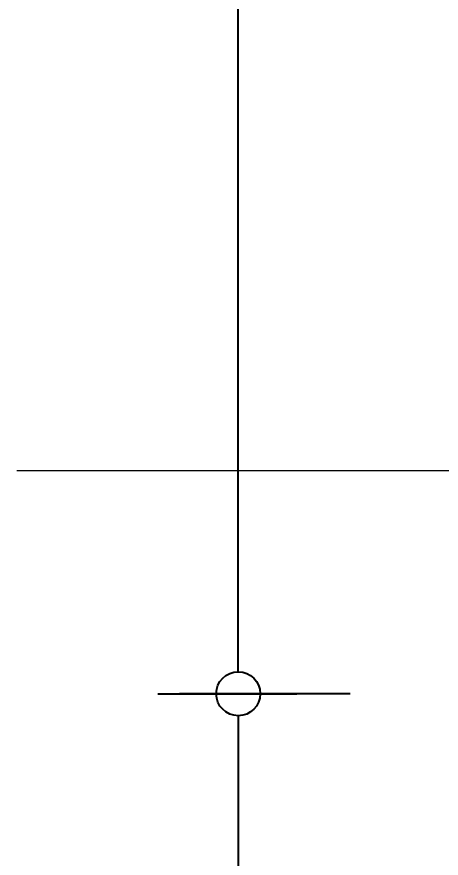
# Model space of a CAD drawing. Header units: millimetres. Extents: x -1379 to 1385823, y -4884429 to 548763.
# Drawn here: x 448546 to 449992, y -2315463 to -2312598 of the extents above; entities that cross this region are included whole.
import ezdxf

# ---------------------------------------------------------------- set-up
doc = ezdxf.new("R2010")
doc.units = ezdxf.units.MM
doc.layers.add('000 - D I M', color=7, linetype='Continuous')
doc.layers.add('G-ANNO-TEXT', color=7, linetype='Continuous', lineweight=9)
doc.styles.add('Arial_2', font='arial.ttf', dxfattribs={"height": 3})
doc.dimstyles.new('DPA-DIM-3_0_C-C', dxfattribs={"dimscale": 304.8, "dimtxt": 306.07782, "dimasz": 0.492126, "dimexe": 0.656168, "dimexo": 0.0625, "dimgap": 0.164042, "dimtad": 1, "dimdec": 0, "dimzin": 0, "dimdsep": 46, "dimtxsty": 'Arial_2', "dimblk1": 'DOTBLANK', "dimblk2": 'DOTBLANK', "dimsah": 1, "dimcen": 0.09, "dimdle": 0.656168, "dimclrd": 7, "dimclre": 7, "dimclrt": 7, "dimadec": 8, "dimazin": 0, "dimtfac": 1, "dimtdec": 4, "dimtix": 1, "dimtmove": 0, "dimatfit": 3, "dimfxl": 1.312336, "dimfxlon": 1, "dimtvp": 1, "dimtolj": 1, "dimtzin": 0, "dimarcsym": 2})
doc.dimstyles.new('DPA-DIM-3_0_C-T', dxfattribs={"dimscale": 304.8, "dimtxt": 306.07782, "dimasz": 0.492126, "dimexe": 0.656168, "dimexo": 0.0625, "dimgap": 0.164042, "dimtad": 0, "dimjust": 2, "dimdec": 0, "dimzin": 0, "dimdsep": 46, "dimtxsty": 'Arial_2', "dimblk1": 'DOTBLANK', "dimblk2": 'OBLIQUE', "dimsah": 1, "dimcen": 0.09, "dimdle": 0.656168, "dimclrd": 7, "dimclre": 7, "dimclrt": 7, "dimadec": 8, "dimazin": 0, "dimtfac": 1, "dimtdec": 4, "dimtix": 1, "dimtmove": 2, "dimatfit": 3, "dimfxl": 1.312336, "dimfxlon": 1, "dimtvp": 1, "dimtolj": 1, "dimtzin": 0, "dimarcsym": 2})

# ---------------------------------------------------------------- blocks, each defined once
blk = doc.blocks.new('_DotBlank')
at = {"color": 7, "linetype": 'ByBlock', "lineweight": -2}
blk.add_line((-0.5, 0), (-1, 0), dxfattribs=at)
blk.add_circle((0, 0), 0.5, dxfattribs=at)
blk = doc.blocks.new('*D866')
at = {"layer": '000 - D I M', "color": 7, "lineweight": -2, "transparency": 16777216}
for p, q in [((449681.5, -2309492.7), (449100.6, -2309492.7)), ((449300.6, -2314752.7), (449300.6, -2309642.7)), ((449027.2, -2314902.7), (449500.6, -2314902.7))]:
    blk.add_line(p, q, dxfattribs=at)
at = {"layer": 'Defpoints', "color": 7, "transparency": 16777216}
for p in [(449300.6, -2309492.7), (449700.6, -2309492.7), (449008.1, -2314902.7)]:
    blk.add_point(p, dxfattribs=at)
at = {"layer": '000 - D I M', "color": 7, "lineweight": -2, "transparency": 16777216, "xscale": 150, "yscale": 150, "zscale": 150}
for p, rotation in [((449300.6, -2309492.7), 90), ((449300.6, -2314902.7), 270)]:
    blk.add_blockref('_DotBlank', p, dxfattribs=dict(at, rotation=rotation))
at = {"layer": '000 - D I M', "color": 7, "transparency": 16777216, "insert": (449249, -2312197.7), "char_height": 3, "width": 1107.531, "attachment_point": 5, "rotation": 90, "style": 'Arial_2'}
blk.add_mtext('\\A1;5410', dxfattribs=at)
blk = doc.blocks.new('*D809')
at = {"layer": 'Defpoints', "color": 7, "transparency": 16777216}
for p in [(449300.6, -2314902.7), (449442, -2314902.7), (449442, -2314902.7)]:
    blk.add_point(p, dxfattribs=at)
blk = doc.blocks.new('_None')
blk = doc.blocks.new('_Oblique')
at = {"color": 7, "linetype": 'ByBlock', "lineweight": -2}
blk.add_line((-0.5, -0.5), (0.5, 0.5), dxfattribs=at)
blk = doc.blocks.new('*D810')
at = {"layer": '000 - D I M', "color": 7, "lineweight": -2, "transparency": 16777216}
for p, q in [((449681.5, -2314902.7), (449100.6, -2314902.7)), ((449300.6, -2315052.7), (449300.6, -2315897.7)), ((449681.5, -2315697.7), (449100.6, -2315697.7))]:
    blk.add_line(p, q, dxfattribs=at)
at = {"layer": 'Defpoints', "color": 7, "transparency": 16777216}
for p in [(449700.6, -2314902.7), (449300.6, -2315697.7), (449700.6, -2315697.7)]:
    blk.add_point(p, dxfattribs=at)
at = {"layer": '000 - D I M', "color": 7, "lineweight": -2, "transparency": 16777216, "xscale": 150, "yscale": 150, "zscale": 150}
for name, p, rotation in [('_DotBlank', (449300.6, -2314902.7), 90), ('_Oblique', (449300.6, -2315697.7), 270)]:
    blk.add_blockref(name, p, dxfattribs=dict(at, rotation=rotation))
at = {"layer": '000 - D I M', "color": 7, "transparency": 16777216, "insert": (449059.1, -2315652.9), "char_height": 3, "width": 830.648, "attachment_point": 1, "rotation": 90, "line_spacing_factor": 0.941778, "style": 'Arial_2'}
blk.add_mtext('\\A1;795', dxfattribs=at)

msp = doc.modelspace()

# ---------------------------------------------------------------- linework, layer by layer
at = {"layer": 'G-ANNO-TEXT', "color": 7}
for p, q in [((448553, -2314143.2), (448546.4, -2314143.2)), ((450324.8, -2314143.2), (448553, -2314143.2))]:
    msp.add_line(p, q, dxfattribs=at)

# ---------------------------------------------------------------- dimensions: what is measured, and where the dimension line sits
at = {"layer": '000 - D I M', "color": 7}
dim = msp.add_linear_dim(base=(449300.6, -2309492.7), p1=(449008.1, -2314902.7), p2=(449700.6, -2309492.7), angle=90, dimstyle='DPA-DIM-3_0_C-C', override={"dimpost": '<>', "dimclrd": 7, "dimclre": 7, "dimclrt": 7, "dimfxl": 5454.135072}, dxfattribs=at)
dim.commit()
dim.dimension.update_dxf_attribs({"geometry": '*D866', "text_midpoint": (449249, -2312197.7)})
dim = msp.add_linear_dim(base=(449300.6, -2315697.7), p1=(449700.6, -2314902.7), p2=(449700.6, -2315697.7), angle=90, dimstyle='DPA-DIM-3_0_C-T', override={"dimpost": '<>', "dimclrd": 7, "dimclre": 7, "dimclrt": 7, "dimfxl": 795}, dxfattribs=at)
dim.commit()
dim.dimension.update_dxf_attribs({"geometry": '*D810', "text_midpoint": (449061.1, -2315237.6), "dimtype": 160, "text_rotation": 90})
dim = msp.add_linear_dim(base=(449300.6, -2314902.7), p1=(449442, -2314902.7), p2=(449442, -2314902.7), angle=90, text=' ', dimstyle='DPA-DIM-3_0_C-T', override={"dimpost": '<>', "dimblk": 'None', "dimse1": 1, "dimse2": 1, "dimsd1": 1, "dimsd2": 1, "dimclrd": 7, "dimclre": 7, "dimclrt": 7, "dimfxl": 0}, dxfattribs=at)
dim.commit()
dim.dimension.update_dxf_attribs({"geometry": '*D809', "text_midpoint": (449300.6, -2314902.7)})

doc.saveas('drawing.dxf')
